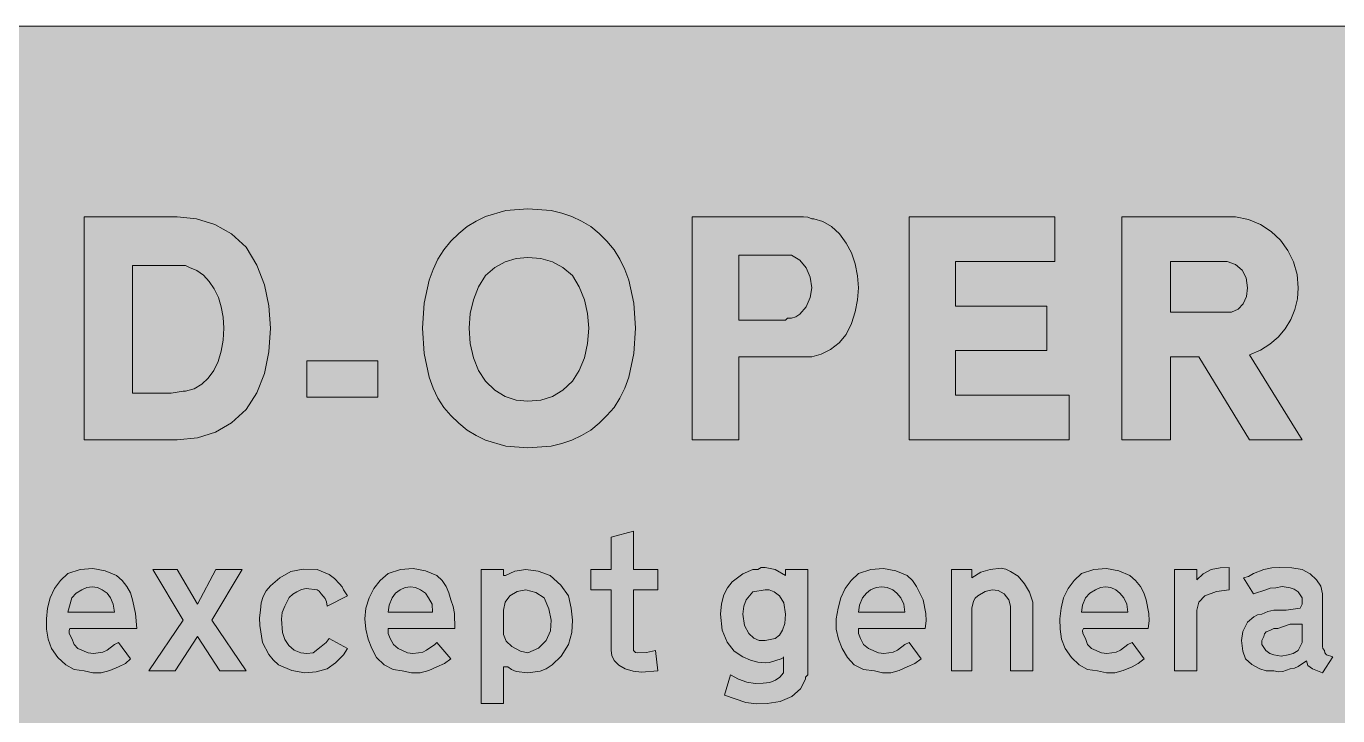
# Model space of a CAD drawing. Header units: metres. Extents: x 10 to 559, y 12 to 260.
# Drawn here: x 345.7 to 462.1, y 198.9 to 260.1 of the extents above; entities that cross this region are included whole.
import ezdxf

# ---------------------------------------------------------------- set-up
doc = ezdxf.new("R2010")
doc.units = ezdxf.units.M
for name, color, linetype, true_color in [('FILL_BLACK_000000', 7, 'Continuous', 0x000000), ('FILL_YELLOW_FFFF00', 7, 'Continuous', 0xffff00), ('STROKE_BLACK_000000', 7, 'Continuous', 0x000000)]:
    doc.layers.add(name, color=color, linetype=linetype, true_color=true_color)

msp = doc.modelspace()

# ---------------------------------------------------------------- hatches: boundary and pattern name
at = {"layer": 'FILL_BLACK_000000', "true_color": 0x000000}
h = msp.add_hatch(color=7, dxfattribs=at)
h.dxf.hatch_style = 1
h.paths.add_polyline_path([(393.25, 243.51), (394.15, 243.2), (395.01, 242.8), (395.81, 242.31), (396.56, 241.71), (397.26, 241.02), (397.89, 240.24), (398.41, 239.41), (398.85, 238.51), (399.19, 237.55), (399.64, 235.5), (399.78, 233.28), (399.64, 231.03), (399.19, 228.94), (398.85, 227.97), (398.41, 227.08), (397.89, 226.26), (397.26, 225.54), (396.56, 224.85), (395.81, 224.25), (395.01, 223.76), (394.15, 223.36), (393.25, 223.05), (392.3, 222.83), (390.24, 222.66), (388.29, 222.83), (386.48, 223.36), (385.64, 223.76), (384.85, 224.25), (384.1, 224.85), (383.4, 225.54), (382.77, 226.26), (382.25, 227.08), (381.81, 227.97), (381.46, 228.94), (381.02, 231.03), (380.88, 233.28), (381.02, 235.5), (381.46, 237.55), (381.81, 238.51), (382.25, 239.41), (382.77, 240.24), (383.4, 241.02), (384.1, 241.71), (384.85, 242.31), (385.64, 242.8), (386.48, 243.2), (388.29, 243.73), (390.24, 243.9), (392.3, 243.73), (393.25, 243.51)])
h.paths.add_polyline_path([(395.26, 235.82), (394.8, 236.95), (394.2, 237.96), (393.35, 238.67), (392.42, 239.17), (391.39, 239.48), (390.24, 239.58), (389.19, 239.48), (388.21, 239.17), (387.3, 238.67), (386.46, 237.96), (385.86, 236.95), (385.4, 235.82), (385.12, 234.59), (385.02, 233.28), (385.12, 231.94), (385.4, 230.67), (385.86, 229.53), (386.46, 228.6), (387.3, 227.79), (388.21, 227.23), (389.19, 226.9), (390.24, 226.8), (391.39, 226.9), (392.42, 227.23), (393.35, 227.79), (394.2, 228.6), (394.8, 229.53), (395.26, 230.67), (395.54, 231.94), (395.64, 233.28), (395.54, 234.59), (395.26, 235.82)], flags=16)
h = msp.add_hatch(color=7, dxfattribs=at)
h.dxf.hatch_style = 1
h.paths.add_polyline_path([(350.82, 243.18), (359.1, 243.18), (360.82, 243.01), (362.43, 242.5), (363.91, 241.66), (365.22, 240.48), (366.16, 238.9), (366.84, 237.15), (367.24, 235.27), (367.38, 233.28), (367.24, 231.19), (366.84, 229.27), (366.16, 227.56), (365.22, 226.08), (363.93, 224.9), (362.5, 224.05), (360.89, 223.55), (359.1, 223.38), (350.82, 223.38), (350.82, 243.18)])
h.paths.add_polyline_path([(358.56, 227.52), (359.64, 227.7), (359.82, 227.7), (360.59, 227.92), (361.27, 228.32), (361.85, 228.86), (362.34, 229.54), (362.73, 230.34), (363.01, 231.24), (363.18, 232.23), (363.24, 233.28), (363.18, 234.27), (363.01, 235.19), (362.75, 236.03), (362.38, 236.79), (361.94, 237.45), (361.42, 237.99), (360.83, 238.4), (360.18, 238.68), (359.82, 238.86), (358.74, 238.86), (358.38, 238.86), (355.14, 238.86), (355.14, 227.52), (358.38, 227.52), (358.49, 227.52), (358.56, 227.52)], flags=16)
h = msp.add_hatch(color=7, dxfattribs=at)
h.dxf.hatch_style = 1
h.paths.add_polyline_path([(417.2, 242.32), (417.9, 241.68), (418.5, 240.84), (418.97, 239.97), (419.31, 238.99), (419.51, 237.95), (419.58, 236.88), (419.51, 235.8), (419.31, 234.74), (418.97, 233.72), (418.5, 232.74), (417.87, 232), (417.11, 231.41), (416.27, 230.99), (415.44, 230.76), (415.26, 230.76), (414.54, 230.76), (408.96, 230.76), (408.96, 223.38), (404.82, 223.38), (404.82, 243.18), (414.72, 243.18), (415.08, 243.16), (415.44, 243), (415.51, 243), (415.62, 243), (416.42, 242.76), (417.2, 242.32)])
h.paths.add_polyline_path([(413.28, 234.18), (413.64, 234.18), (414.03, 234.3), (414.38, 234.53), (414.95, 235.19), (415.31, 236.03), (415.44, 236.88), (415.31, 237.81), (414.95, 238.66), (414.38, 239.34), (413.64, 239.76), (413.28, 239.76), (408.96, 239.76), (408.96, 234), (413.1, 234), (413.28, 234.18)], flags=16)
h = msp.add_hatch(color=7, dxfattribs=at)
h.dxf.hatch_style = 1
h.paths.add_polyline_path([(428.22, 227.34), (438.3, 227.34), (438.3, 223.38), (424.08, 223.38), (424.08, 243.18), (437.04, 243.18), (437.04, 239.22), (428.22, 239.22), (428.22, 235.26), (436.32, 235.26), (436.32, 231.3), (428.22, 231.3), (428.22, 227.34)])
h = msp.add_hatch(color=7, dxfattribs=at)
h.dxf.hatch_style = 1
h.paths.add_polyline_path([(442.98, 223.38), (442.98, 243.18), (453.06, 243.18), (454.23, 242.94), (455.3, 242.5), (456.25, 241.88), (457.07, 241.11), (457.73, 240.2), (458.22, 239.18), (458.53, 238.07), (458.64, 236.88), (458.57, 235.89), (458.34, 234.94), (457.99, 234.05), (457.49, 233.23), (456.87, 232.5), (456.13, 231.87), (455.28, 231.34), (454.32, 230.94), (459, 223.38), (454.32, 223.38), (449.82, 230.76), (447.3, 230.76), (447.3, 223.38), (442.98, 223.38)])
h.paths.add_polyline_path([(452.7, 234.72), (453.3, 234.98), (453.76, 235.46), (454.04, 236.11), (454.14, 236.88), (454.01, 237.75), (453.65, 238.45), (453.08, 238.96), (452.34, 239.22), (447.3, 239.22), (447.3, 234.72), (452.52, 234.72), (452.7, 234.72)], flags=16)
h = msp.add_hatch(color=7, dxfattribs=at)
h.dxf.hatch_style = 1
h.paths.add_polyline_path([(376.92, 230.4), (376.92, 227.16), (370.62, 227.16), (370.62, 230.4), (376.92, 230.4)])
h = msp.add_hatch(color=7, dxfattribs=at)
h.dxf.hatch_style = 1
h.paths.add_polyline_path([(401.76, 202.86), (400.32, 202.75), (399.58, 202.83), (398.88, 203.04), (398.3, 203.37), (397.91, 203.78), (397.69, 204.23), (397.62, 204.66), (397.62, 210.06), (395.82, 210.06), (395.82, 211.86), (397.62, 211.86), (397.62, 214.74), (399.6, 215.28), (399.6, 211.86), (401.76, 211.86), (401.76, 210.06), (399.6, 210.06), (399.6, 205.02), (399.6, 204.66), (399.78, 204.5), (399.96, 204.48), (400.77, 204.5), (401.58, 204.66), (401.76, 202.86)])
h = msp.add_hatch(color=7, dxfattribs=at)
h.dxf.hatch_style = 1
h.paths.add_polyline_path([(409.68, 201.87), (410.42, 201.74), (411.12, 201.78), (411.73, 201.84), (412.22, 202.03), (412.61, 202.31), (412.92, 202.68), (412.92, 202.79), (412.92, 202.86), (412.92, 203.04), (412.92, 203.94), (412.92, 204.05), (412.92, 204.12), (412.9, 204.03), (412.74, 203.94), (411.68, 203.62), (411.3, 203.58), (410.65, 203.65), (410.01, 203.81), (409.32, 204.12), (408.55, 204.63), (407.92, 205.4), (407.5, 206.47), (407.34, 207.9), (407.42, 208.83), (407.64, 209.61), (407.97, 210.24), (408.37, 210.76), (409.31, 211.47), (410.22, 211.86), (410.65, 211.88), (410.94, 212.04), (411.12, 212.04), (411.3, 212.04), (412.2, 211.86), (413.1, 211.32), (413.1, 211.86), (415.08, 211.86), (415.08, 202.5), (414.9, 202.32), (414.9, 202.14), (414.44, 201.27), (413.66, 200.59), (412.65, 200.14), (411.48, 199.98), (410.53, 199.94), (409.59, 200.07), (407.7, 200.7), (408.24, 202.5), (408.94, 202.13), (409.68, 201.87)])
h.paths.add_polyline_path([(409.63, 209.16), (409.41, 208.61), (409.32, 207.9), (409.47, 206.88), (409.84, 206.19), (410.31, 205.77), (410.76, 205.56), (411.12, 205.56), (411.3, 205.56), (412.2, 205.74), (412.57, 206.05), (412.85, 206.48), (413.04, 207.08), (413.1, 207.9), (412.95, 208.9), (412.58, 209.52), (412.11, 209.87), (411.66, 210.06), (411.3, 210.06), (410.22, 209.88), (409.63, 209.16)], flags=16)
h = msp.add_hatch(color=7, dxfattribs=at)
h.dxf.hatch_style = 1
h.paths.add_polyline_path([(430.83, 209.92), (430.2, 209.52), (429.96, 209.33), (429.79, 209.05), (429.66, 208.44), (429.66, 202.86), (427.86, 202.86), (427.86, 211.86), (429.66, 211.86), (429.66, 211.14), (430.47, 211.63), (431.28, 211.86), (432.25, 211.97), (432.67, 211.89), (433.08, 211.68), (433.78, 211.27), (434.34, 210.6), (434.77, 209.86), (435.06, 208.98), (435.06, 202.86), (433.08, 202.86), (433.08, 208.62), (432.95, 209.16), (432.54, 209.7), (432, 210.01), (431.46, 210.06), (430.83, 209.92)])
h = msp.add_hatch(color=7, dxfattribs=at)
h.dxf.hatch_style = 1
h.paths.add_polyline_path([(450.2, 211.48), (450.9, 211.86), (451.71, 212.02), (452.52, 212.04), (452.52, 210.06), (451.37, 209.92), (450.36, 209.52), (449.82, 208.98), (449.64, 208.26), (449.64, 202.86), (447.66, 202.86), (447.66, 211.86), (449.64, 211.86), (449.64, 210.96), (450.2, 211.48)])
h = msp.add_hatch(color=7, dxfattribs=at)
h.dxf.hatch_style = 1
h.paths.add_polyline_path([(455.22, 203.04), (454.52, 203.42), (453.96, 203.94), (453.71, 204.61), (453.6, 205.56), (453.73, 206.37), (454.14, 207.18), (454.7, 207.67), (455.03, 207.84), (455.4, 207.9), (455.94, 208.15), (456.48, 208.26), (457.56, 208.26), (458.82, 208.44), (459, 208.8), (459, 209.34), (458.64, 209.88), (458.28, 210.13), (457.92, 210.24), (457.22, 210.37), (456.66, 210.24), (456.14, 210.22), (455.76, 210.06), (454.68, 209.7), (453.78, 211.14), (454.23, 211.25), (454.68, 211.5), (455.58, 211.86), (456.3, 212.02), (457.02, 212.04), (458.08, 212.02), (459, 211.86), (459.7, 211.48), (460.26, 210.96), (460.66, 210.4), (460.8, 209.7), (460.8, 207.9), (460.8, 205.02), (460.82, 204.84), (460.98, 204.66), (461, 204.48), (461.16, 204.3), (461.7, 204.12), (460.8, 202.68), (459.9, 203.04), (459.49, 203.33), (459.36, 203.76), (458.64, 203.26), (458.3, 203.1), (457.92, 203.04), (457.27, 202.81), (456.88, 202.79), (456.48, 202.86), (455.78, 202.88), (455.22, 203.04)])
h.paths.add_polyline_path([(457.74, 204.3), (458.19, 204.41), (458.64, 204.66), (458.82, 205.02), (459, 205.38), (459, 207), (457.92, 207), (456.84, 206.64), (456.48, 206.62), (456.12, 206.46), (455.78, 206.32), (455.64, 206.16), (455.58, 205.92), (455.42, 205.56), (455.4, 205.2), (455.76, 204.66), (456.12, 204.41), (456.48, 204.3), (457.11, 204.16), (457.74, 204.3)], flags=16)
h = msp.add_hatch(color=7, dxfattribs=at)
h.dxf.hatch_style = 1
h.paths.add_polyline_path([(349.2, 203.4), (348.5, 204.05), (347.94, 204.84), (347.63, 205.68), (347.49, 206.57), (347.48, 207.5), (347.58, 208.44), (347.81, 209.35), (348.21, 210.17), (348.74, 210.9), (349.38, 211.5), (350.49, 211.88), (351.61, 211.95), (352.7, 211.75), (353.7, 211.32), (354.2, 210.88), (354.62, 210.37), (354.94, 209.8), (355.14, 209.16), (355.39, 207.97), (355.5, 206.64), (349.56, 206.64), (349.49, 206.45), (349.51, 206.19), (349.74, 205.74), (349.94, 205.22), (350.28, 204.84), (351.18, 204.46), (351.65, 204.41), (352.08, 204.48), (352.48, 204.54), (352.87, 204.7), (353.52, 205.2), (353.88, 205.38), (354.96, 203.94), (354.49, 203.51), (353.88, 203.22), (353.1, 202.89), (352.35, 202.7), (351.6, 202.69), (350.82, 202.86), (349.94, 202.99), (349.2, 203.4)])
h.paths.add_polyline_path([(353.41, 208.78), (353.16, 209.34), (352.87, 209.77), (352.44, 210.06), (352.01, 210.26), (351.54, 210.33), (351.07, 210.26), (350.64, 210.06), (350.12, 209.77), (349.74, 209.34), (349.38, 208.08), (353.52, 208.08), (353.41, 208.78)], flags=16)
h = msp.add_hatch(color=7, dxfattribs=at)
h.dxf.hatch_style = 1
h.paths.add_polyline_path([(360.9, 205.92), (358.92, 202.86), (356.58, 202.86), (359.64, 207.36), (356.94, 211.86), (359.1, 211.86), (360.9, 208.8), (362.52, 211.86), (364.86, 211.86), (362.16, 207.36), (365.22, 202.86), (362.88, 202.86), (360.9, 205.92)])
h = msp.add_hatch(color=7, dxfattribs=at)
h.dxf.hatch_style = 1
h.paths.add_polyline_path([(370.62, 204.41), (371.16, 204.48), (371.88, 205.02), (372.31, 205.38), (372.6, 205.74), (374.22, 204.84), (373.86, 204.3), (373.14, 203.58), (372.42, 203.04), (371.43, 202.79), (370.44, 202.68), (369.27, 202.9), (368.1, 203.4), (367.62, 203.84), (367.24, 204.32), (366.66, 205.38), (366.43, 206.89), (366.41, 207.58), (366.48, 208.26), (366.54, 208.9), (366.73, 209.47), (367.01, 209.98), (367.38, 210.42), (368.21, 211.12), (369.18, 211.68), (370.28, 211.9), (371.52, 211.86), (372.58, 211.43), (373.06, 211.08), (373.5, 210.6), (373.75, 210.33), (373.86, 210.06), (374.22, 209.52), (372.42, 208.62), (372.36, 208.99), (372.22, 209.29), (371.88, 209.7), (371.7, 209.95), (371.52, 210.06), (370.55, 210.17), (370.13, 210.09), (369.72, 209.88), (369.35, 209.68), (369.04, 209.38), (368.64, 208.62), (368.43, 208.05), (368.35, 207.45), (368.46, 206.28), (368.66, 205.64), (369, 205.11), (369.47, 204.71), (370.08, 204.48), (370.62, 204.41)])
h = msp.add_hatch(color=7, dxfattribs=at)
h.dxf.hatch_style = 1
h.paths.add_polyline_path([(377.46, 203.4), (376.79, 204.05), (376.38, 204.84), (376.04, 205.68), (375.84, 206.57), (375.77, 207.5), (375.84, 208.44), (376.15, 209.35), (376.56, 210.17), (377.11, 210.9), (377.82, 211.5), (378.93, 211.88), (380.05, 211.95), (381.14, 211.75), (382.14, 211.32), (382.62, 210.88), (382.97, 210.37), (383.23, 209.8), (383.4, 209.16), (383.61, 208.59), (383.71, 207.97), (383.76, 206.64), (377.82, 206.64), (377.84, 206.19), (378, 205.74), (378.29, 205.22), (378.72, 204.84), (379.55, 204.46), (380.01, 204.41), (380.52, 204.48), (380.9, 204.54), (381.24, 204.7), (381.96, 205.2), (382.14, 205.38), (383.4, 203.94), (382.84, 203.51), (382.14, 203.22), (381.43, 202.89), (380.68, 202.7), (379.89, 202.69), (379.08, 202.86), (378.27, 202.99), (377.46, 203.4)])
h.paths.add_polyline_path([(381.73, 208.78), (381.42, 209.34), (381.13, 209.77), (380.7, 210.06), (380.27, 210.26), (379.8, 210.33), (379.33, 210.26), (378.9, 210.06), (378.47, 209.77), (378.18, 209.34), (377.93, 208.71), (377.82, 208.08), (381.78, 208.08), (381.73, 208.78)], flags=16)
h = msp.add_hatch(color=7, dxfattribs=at)
h.dxf.hatch_style = 1
h.paths.add_polyline_path([(391.14, 211.72), (392.22, 211.32), (393.16, 210.49), (393.84, 209.52), (394.09, 208.44), (394.2, 207.36), (394.15, 206.28), (393.84, 205.2), (393.19, 204.16), (392.4, 203.4), (391.86, 203.06), (391.32, 202.84), (390.24, 202.68), (389.2, 202.81), (388.77, 202.98), (388.44, 203.22), (388.08, 203.22), (388.08, 203.04), (388.08, 199.98), (386.1, 199.98), (386.1, 211.86), (388.08, 211.86), (388.08, 211.32), (388.26, 211.32), (389.09, 211.72), (390.06, 211.86), (391.14, 211.72)])
h.paths.add_polyline_path([(388.08, 208.26), (388.08, 206.1), (388.3, 205.49), (388.8, 205.02), (389.59, 204.61), (390.24, 204.48), (391.18, 204.88), (391.86, 205.56), (392.24, 206.43), (392.31, 207.38), (392.11, 208.37), (391.68, 209.34), (390.94, 209.83), (390.06, 210.06), (389.27, 209.92), (388.62, 209.52), (388.21, 208.96), (388.08, 208.26)], flags=16)
h = msp.add_hatch(color=7, dxfattribs=at)
h.dxf.hatch_style = 1
h.paths.add_polyline_path([(419.22, 203.4), (418.61, 204.05), (418.14, 204.84), (417.81, 205.68), (417.62, 206.57), (417.61, 207.5), (417.78, 208.44), (418.01, 209.35), (418.41, 210.17), (418.94, 210.9), (419.58, 211.5), (420.69, 211.88), (421.81, 211.95), (422.9, 211.75), (423.9, 211.32), (424.38, 210.88), (424.75, 210.37), (425.34, 209.16), (425.56, 207.97), (425.59, 207.31), (425.52, 206.64), (419.58, 206.64), (419.6, 206.19), (419.76, 205.74), (420.05, 205.22), (420.48, 204.84), (421.38, 204.46), (421.85, 204.41), (422.28, 204.48), (422.68, 204.54), (423.07, 204.7), (423.72, 205.2), (424.08, 205.38), (425.16, 203.94), (424.6, 203.51), (423.9, 203.22), (423.2, 202.89), (422.46, 202.7), (421.72, 202.69), (421.02, 202.86), (420.05, 202.99), (419.22, 203.4)])
h.paths.add_polyline_path([(423.61, 208.78), (423.36, 209.34), (423, 209.77), (422.64, 210.06), (422.13, 210.26), (421.65, 210.33), (421.17, 210.26), (420.66, 210.06), (420.3, 209.77), (419.94, 209.34), (419.69, 208.71), (419.58, 208.08), (423.72, 208.08), (423.61, 208.78)], flags=16)
h = msp.add_hatch(color=7, dxfattribs=at)
h.dxf.hatch_style = 1
h.paths.add_polyline_path([(439.2, 203.4), (438.5, 204.05), (437.94, 204.84), (437.63, 205.68), (437.49, 206.57), (437.48, 207.5), (437.58, 208.44), (437.81, 209.35), (438.21, 210.17), (438.74, 210.9), (439.38, 211.5), (440.49, 211.88), (441.61, 211.95), (442.7, 211.75), (443.7, 211.32), (444.2, 210.88), (444.62, 210.37), (444.94, 209.8), (445.14, 209.16), (445.36, 207.97), (445.39, 207.31), (445.32, 206.64), (439.56, 206.64), (439.49, 206.45), (439.51, 206.19), (439.74, 205.74), (439.94, 205.22), (440.28, 204.84), (441.18, 204.46), (441.65, 204.41), (442.08, 204.48), (442.48, 204.54), (442.87, 204.7), (443.52, 205.2), (443.88, 205.38), (444.96, 203.94), (444.42, 203.51), (443.88, 203.22), (443.1, 202.89), (442.35, 202.7), (441.6, 202.69), (440.82, 202.86), (439.94, 202.99), (439.2, 203.4)])
h.paths.add_polyline_path([(443.41, 208.78), (443.16, 209.34), (442.8, 209.77), (442.44, 210.06), (442.01, 210.26), (441.54, 210.33), (441.07, 210.26), (440.64, 210.06), (440.12, 209.77), (439.74, 209.34), (439.49, 208.71), (439.38, 208.08), (443.52, 208.08), (443.41, 208.78)], flags=16)
at = {"layer": 'FILL_YELLOW_FFFF00', "true_color": 0xffff00}
h = msp.add_hatch(color=7, dxfattribs=at)
h.dxf.hatch_style = 1
h.paths.add_polyline_path([(553.76, 259.97), (555.08, 259.58), (556.32, 258.96), (557.46, 258.12), (558.3, 256.98), (558.92, 255.73), (559.31, 254.42), (559.44, 253.08), (559.44, 19.26), (559.31, 17.91), (558.9, 16.56), (558.25, 15.32), (557.46, 14.22), (556.29, 13.27), (555.01, 12.6), (553.69, 12.19), (552.42, 12.06), (17.28, 12.06), (16.04, 12.19), (14.78, 12.6), (13.56, 13.27), (12.42, 14.22), (11.48, 15.36), (10.8, 16.6), (10.4, 17.92), (10.26, 19.26), (10.26, 253.08), (10.4, 254.41), (10.8, 255.6), (11.48, 256.93), (12.42, 258.12), (13.52, 259.06), (14.76, 259.74), (16.09, 260.05), (17.28, 260.1), (552.42, 260.1), (553.76, 259.97)])

# ---------------------------------------------------------------- linework, layer by layer
at = {"layer": 'FILL_BLACK_000000', "lineweight": 0, "true_color": 0x000000}
for points in [[(393.25, 243.51), (394.15, 243.2), (395.01, 242.8), (395.81, 242.31), (396.56, 241.71), (397.26, 241.02), (397.89, 240.24), (398.41, 239.41), (398.85, 238.51), (399.19, 237.55), (399.64, 235.5), (399.78, 233.28), (399.64, 231.03), (399.19, 228.94), (398.85, 227.97), (398.41, 227.08), (397.89, 226.26), (397.26, 225.54), (396.56, 224.85), (395.81, 224.25), (395.01, 223.76), (394.15, 223.36), (393.25, 223.05), (392.3, 222.83), (390.24, 222.66), (388.29, 222.83), (386.48, 223.36), (385.64, 223.76), (384.85, 224.25), (384.1, 224.85), (383.4, 225.54), (382.77, 226.26), (382.25, 227.08), (381.81, 227.97), (381.46, 228.94), (381.02, 231.03), (380.88, 233.28), (381.02, 235.5), (381.46, 237.55), (381.81, 238.51), (382.25, 239.41), (382.77, 240.24), (383.4, 241.02), (384.1, 241.71), (384.85, 242.31), (385.64, 242.8), (386.48, 243.2), (388.29, 243.73), (390.24, 243.9), (392.3, 243.73)], [(350.82, 243.18), (359.1, 243.18), (360.82, 243.01), (362.43, 242.5), (363.91, 241.66), (365.22, 240.48), (366.16, 238.9), (366.84, 237.15), (367.24, 235.27), (367.38, 233.28), (367.24, 231.19), (366.84, 229.27), (366.16, 227.56), (365.22, 226.08), (363.93, 224.9), (362.5, 224.05), (360.89, 223.55), (359.1, 223.38), (350.82, 223.38)], [(417.2, 242.32), (417.9, 241.68), (418.5, 240.84), (418.97, 239.97), (419.31, 238.99), (419.51, 237.95), (419.58, 236.88), (419.51, 235.8), (419.31, 234.74), (418.97, 233.72), (418.5, 232.74), (417.87, 232), (417.11, 231.41), (416.27, 230.99), (415.44, 230.76), (415.26, 230.76), (414.54, 230.76), (408.96, 230.76), (408.96, 223.38), (404.82, 223.38), (404.82, 243.18), (414.72, 243.18), (415.08, 243.16), (415.44, 243), (415.51, 243), (415.62, 243), (416.42, 242.76)], [(428.22, 227.34), (438.3, 227.34), (438.3, 223.38), (424.08, 223.38), (424.08, 243.18), (437.04, 243.18), (437.04, 239.22), (428.22, 239.22), (428.22, 235.26), (436.32, 235.26), (436.32, 231.3), (428.22, 231.3)], [(442.98, 223.38), (442.98, 243.18), (453.06, 243.18), (454.23, 242.94), (455.3, 242.5), (456.25, 241.88), (457.07, 241.11), (457.73, 240.2), (458.22, 239.18), (458.53, 238.07), (458.64, 236.88), (458.57, 235.89), (458.34, 234.94), (457.99, 234.05), (457.49, 233.23), (456.87, 232.5), (456.13, 231.87), (455.28, 231.34), (454.32, 230.94), (459, 223.38), (454.32, 223.38), (449.82, 230.76), (447.3, 230.76), (447.3, 223.38)], [(358.56, 227.52), (359.64, 227.7), (359.82, 227.7), (360.59, 227.92), (361.27, 228.32), (361.85, 228.86), (362.34, 229.54), (362.73, 230.34), (363.01, 231.24), (363.18, 232.23), (363.24, 233.28), (363.18, 234.27), (363.01, 235.19), (362.75, 236.03), (362.38, 236.79), (361.94, 237.45), (361.42, 237.99), (360.83, 238.4), (360.18, 238.68), (359.82, 238.86), (358.74, 238.86), (358.38, 238.86), (355.14, 238.86), (355.14, 227.52), (358.38, 227.52), (358.49, 227.52)], [(395.26, 235.82), (394.8, 236.95), (394.2, 237.96), (393.35, 238.67), (392.42, 239.17), (391.39, 239.48), (390.24, 239.58), (389.19, 239.48), (388.21, 239.17), (387.3, 238.67), (386.46, 237.96), (385.86, 236.95), (385.4, 235.82), (385.12, 234.59), (385.02, 233.28), (385.12, 231.94), (385.4, 230.67), (385.86, 229.53), (386.46, 228.6), (387.3, 227.79), (388.21, 227.23), (389.19, 226.9), (390.24, 226.8), (391.39, 226.9), (392.42, 227.23), (393.35, 227.79), (394.2, 228.6), (394.8, 229.53), (395.26, 230.67), (395.54, 231.94), (395.64, 233.28), (395.54, 234.59)], [(413.28, 234.18), (413.64, 234.18), (414.03, 234.3), (414.38, 234.53), (414.95, 235.19), (415.31, 236.03), (415.44, 236.88), (415.31, 237.81), (414.95, 238.66), (414.38, 239.34), (413.64, 239.76), (413.28, 239.76), (408.96, 239.76), (408.96, 234), (413.1, 234)], [(452.7, 234.72), (453.3, 234.98), (453.76, 235.46), (454.04, 236.11), (454.14, 236.88), (454.01, 237.75), (453.65, 238.45), (453.08, 238.96), (452.34, 239.22), (447.3, 239.22), (447.3, 234.72), (452.52, 234.72)], [(376.92, 230.4), (376.92, 227.16), (370.62, 227.16), (370.62, 230.4)], [(401.76, 202.86), (400.32, 202.75), (399.58, 202.83), (398.88, 203.04), (398.3, 203.37), (397.91, 203.78), (397.69, 204.23), (397.62, 204.66), (397.62, 210.06), (395.82, 210.06), (395.82, 211.86), (397.62, 211.86), (397.62, 214.74), (399.6, 215.28), (399.6, 211.86), (401.76, 211.86), (401.76, 210.06), (399.6, 210.06), (399.6, 205.02), (399.6, 204.66), (399.78, 204.5), (399.96, 204.48), (400.77, 204.5), (401.58, 204.66)], [(409.68, 201.87), (410.42, 201.74), (411.12, 201.78), (411.73, 201.84), (412.22, 202.03), (412.61, 202.31), (412.92, 202.68), (412.92, 202.79), (412.92, 202.86), (412.92, 203.04), (412.92, 203.94), (412.92, 204.05), (412.92, 204.12), (412.9, 204.03), (412.74, 203.94), (411.68, 203.62), (411.3, 203.58), (410.65, 203.65), (410.01, 203.81), (409.32, 204.12), (408.55, 204.63), (407.92, 205.4), (407.5, 206.47), (407.34, 207.9), (407.42, 208.83), (407.64, 209.61), (407.97, 210.24), (408.37, 210.76), (409.31, 211.47), (410.22, 211.86), (410.65, 211.88), (410.94, 212.04), (411.12, 212.04), (411.3, 212.04), (412.2, 211.86), (413.1, 211.32), (413.1, 211.86), (415.08, 211.86), (415.08, 202.5), (414.9, 202.32), (414.9, 202.14), (414.44, 201.27), (413.66, 200.59), (412.65, 200.14), (411.48, 199.98), (410.53, 199.94), (409.59, 200.07), (407.7, 200.7), (408.24, 202.5), (408.94, 202.13)], [(430.83, 209.92), (430.2, 209.52), (429.96, 209.33), (429.79, 209.05), (429.66, 208.44), (429.66, 202.86), (427.86, 202.86), (427.86, 211.86), (429.66, 211.86), (429.66, 211.14), (430.47, 211.63), (431.28, 211.86), (432.25, 211.97), (432.67, 211.89), (433.08, 211.68), (433.78, 211.27), (434.34, 210.6), (434.77, 209.86), (435.06, 208.98), (435.06, 202.86), (433.08, 202.86), (433.08, 208.62), (432.95, 209.16), (432.54, 209.7), (432, 210.01), (431.46, 210.06)], [(450.2, 211.48), (450.9, 211.86), (451.71, 212.02), (452.52, 212.04), (452.52, 210.06), (451.37, 209.92), (450.36, 209.52), (449.82, 208.98), (449.64, 208.26), (449.64, 202.86), (447.66, 202.86), (447.66, 211.86), (449.64, 211.86), (449.64, 210.96)], [(455.22, 203.04), (454.52, 203.42), (453.96, 203.94), (453.71, 204.61), (453.6, 205.56), (453.73, 206.37), (454.14, 207.18), (454.7, 207.67), (455.03, 207.84), (455.4, 207.9), (455.94, 208.15), (456.48, 208.26), (457.56, 208.26), (458.82, 208.44), (459, 208.8), (459, 209.34), (458.64, 209.88), (458.28, 210.13), (457.92, 210.24), (457.22, 210.37), (456.66, 210.24), (456.14, 210.22), (455.76, 210.06), (454.68, 209.7), (453.78, 211.14), (454.23, 211.25), (454.68, 211.5), (455.58, 211.86), (456.3, 212.02), (457.02, 212.04), (458.08, 212.02), (459, 211.86), (459.7, 211.48), (460.26, 210.96), (460.66, 210.4), (460.8, 209.7), (460.8, 207.9), (460.8, 205.02), (460.82, 204.84), (460.98, 204.66), (461, 204.48), (461.16, 204.3), (461.7, 204.12), (460.8, 202.68), (459.9, 203.04), (459.49, 203.33), (459.36, 203.76), (458.64, 203.26), (458.3, 203.1), (457.92, 203.04), (457.27, 202.81), (456.88, 202.79), (456.48, 202.86), (455.78, 202.88)], [(349.2, 203.4), (348.5, 204.05), (347.94, 204.84), (347.63, 205.68), (347.49, 206.57), (347.48, 207.5), (347.58, 208.44), (347.81, 209.35), (348.21, 210.17), (348.74, 210.9), (349.38, 211.5), (350.49, 211.88), (351.61, 211.95), (352.7, 211.75), (353.7, 211.32), (354.2, 210.88), (354.62, 210.37), (354.94, 209.8), (355.14, 209.16), (355.39, 207.97), (355.5, 206.64), (349.56, 206.64), (349.49, 206.45), (349.51, 206.19), (349.74, 205.74), (349.94, 205.22), (350.28, 204.84), (351.18, 204.46), (351.65, 204.41), (352.08, 204.48), (352.48, 204.54), (352.87, 204.7), (353.52, 205.2), (353.88, 205.38), (354.96, 203.94), (354.49, 203.51), (353.88, 203.22), (353.1, 202.89), (352.35, 202.7), (351.6, 202.69), (350.82, 202.86), (349.94, 202.99)], [(360.9, 205.92), (358.92, 202.86), (356.58, 202.86), (359.64, 207.36), (356.94, 211.86), (359.1, 211.86), (360.9, 208.8), (362.52, 211.86), (364.86, 211.86), (362.16, 207.36), (365.22, 202.86), (362.88, 202.86)], [(370.62, 204.41), (371.16, 204.48), (371.88, 205.02), (372.31, 205.38), (372.6, 205.74), (374.22, 204.84), (373.86, 204.3), (373.14, 203.58), (372.42, 203.04), (371.43, 202.79), (370.44, 202.68), (369.27, 202.9), (368.1, 203.4), (367.62, 203.84), (367.24, 204.32), (366.66, 205.38), (366.43, 206.89), (366.41, 207.58), (366.48, 208.26), (366.54, 208.9), (366.73, 209.47), (367.01, 209.98), (367.38, 210.42), (368.21, 211.12), (369.18, 211.68), (370.28, 211.9), (371.52, 211.86), (372.58, 211.43), (373.06, 211.08), (373.5, 210.6), (373.75, 210.33), (373.86, 210.06), (374.22, 209.52), (372.42, 208.62), (372.36, 208.99), (372.22, 209.29), (371.88, 209.7), (371.7, 209.95), (371.52, 210.06), (370.55, 210.17), (370.13, 210.09), (369.72, 209.88), (369.35, 209.68), (369.04, 209.38), (368.64, 208.62), (368.43, 208.05), (368.35, 207.45), (368.46, 206.28), (368.66, 205.64), (369, 205.11), (369.47, 204.71), (370.08, 204.48)], [(377.46, 203.4), (376.79, 204.05), (376.38, 204.84), (376.04, 205.68), (375.84, 206.57), (375.77, 207.5), (375.84, 208.44), (376.15, 209.35), (376.56, 210.17), (377.11, 210.9), (377.82, 211.5), (378.93, 211.88), (380.05, 211.95), (381.14, 211.75), (382.14, 211.32), (382.62, 210.88), (382.97, 210.37), (383.23, 209.8), (383.4, 209.16), (383.61, 208.59), (383.71, 207.97), (383.76, 206.64), (377.82, 206.64), (377.84, 206.19), (378, 205.74), (378.29, 205.22), (378.72, 204.84), (379.55, 204.46), (380.01, 204.41), (380.52, 204.48), (380.9, 204.54), (381.24, 204.7), (381.96, 205.2), (382.14, 205.38), (383.4, 203.94), (382.84, 203.51), (382.14, 203.22), (381.43, 202.89), (380.68, 202.7), (379.89, 202.69), (379.08, 202.86), (378.27, 202.99)], [(391.14, 211.72), (392.22, 211.32), (393.16, 210.49), (393.84, 209.52), (394.09, 208.44), (394.2, 207.36), (394.15, 206.28), (393.84, 205.2), (393.19, 204.16), (392.4, 203.4), (391.86, 203.06), (391.32, 202.84), (390.24, 202.68), (389.2, 202.81), (388.77, 202.98), (388.44, 203.22), (388.08, 203.22), (388.08, 203.04), (388.08, 199.98), (386.1, 199.98), (386.1, 211.86), (388.08, 211.86), (388.08, 211.32), (388.26, 211.32), (389.09, 211.72), (390.06, 211.86)], [(419.22, 203.4), (418.61, 204.05), (418.14, 204.84), (417.81, 205.68), (417.62, 206.57), (417.61, 207.5), (417.78, 208.44), (418.01, 209.35), (418.41, 210.17), (418.94, 210.9), (419.58, 211.5), (420.69, 211.88), (421.81, 211.95), (422.9, 211.75), (423.9, 211.32), (424.38, 210.88), (424.75, 210.37), (425.34, 209.16), (425.56, 207.97), (425.59, 207.31), (425.52, 206.64), (419.58, 206.64), (419.6, 206.19), (419.76, 205.74), (420.05, 205.22), (420.48, 204.84), (421.38, 204.46), (421.85, 204.41), (422.28, 204.48), (422.68, 204.54), (423.07, 204.7), (423.72, 205.2), (424.08, 205.38), (425.16, 203.94), (424.6, 203.51), (423.9, 203.22), (423.2, 202.89), (422.46, 202.7), (421.72, 202.69), (421.02, 202.86), (420.05, 202.99)], [(439.2, 203.4), (438.5, 204.05), (437.94, 204.84), (437.63, 205.68), (437.49, 206.57), (437.48, 207.5), (437.58, 208.44), (437.81, 209.35), (438.21, 210.17), (438.74, 210.9), (439.38, 211.5), (440.49, 211.88), (441.61, 211.95), (442.7, 211.75), (443.7, 211.32), (444.2, 210.88), (444.62, 210.37), (444.94, 209.8), (445.14, 209.16), (445.36, 207.97), (445.39, 207.31), (445.32, 206.64), (439.56, 206.64), (439.49, 206.45), (439.51, 206.19), (439.74, 205.74), (439.94, 205.22), (440.28, 204.84), (441.18, 204.46), (441.65, 204.41), (442.08, 204.48), (442.48, 204.54), (442.87, 204.7), (443.52, 205.2), (443.88, 205.38), (444.96, 203.94), (444.42, 203.51), (443.88, 203.22), (443.1, 202.89), (442.35, 202.7), (441.6, 202.69), (440.82, 202.86), (439.94, 202.99)], [(353.41, 208.78), (353.16, 209.34), (352.87, 209.77), (352.44, 210.06), (352.01, 210.26), (351.54, 210.33), (351.07, 210.26), (350.64, 210.06), (350.12, 209.77), (349.74, 209.34), (349.38, 208.08), (353.52, 208.08)], [(381.73, 208.78), (381.42, 209.34), (381.13, 209.77), (380.7, 210.06), (380.27, 210.26), (379.8, 210.33), (379.33, 210.26), (378.9, 210.06), (378.47, 209.77), (378.18, 209.34), (377.93, 208.71), (377.82, 208.08), (381.78, 208.08)], [(388.08, 208.26), (388.08, 206.1), (388.3, 205.49), (388.8, 205.02), (389.59, 204.61), (390.24, 204.48), (391.18, 204.88), (391.86, 205.56), (392.24, 206.43), (392.31, 207.38), (392.11, 208.37), (391.68, 209.34), (390.94, 209.83), (390.06, 210.06), (389.27, 209.92), (388.62, 209.52), (388.21, 208.96)], [(409.63, 209.16), (409.41, 208.61), (409.32, 207.9), (409.47, 206.88), (409.84, 206.19), (410.31, 205.77), (410.76, 205.56), (411.12, 205.56), (411.3, 205.56), (412.2, 205.74), (412.57, 206.05), (412.85, 206.48), (413.04, 207.08), (413.1, 207.9), (412.95, 208.9), (412.58, 209.52), (412.11, 209.87), (411.66, 210.06), (411.3, 210.06), (410.22, 209.88)], [(423.61, 208.78), (423.36, 209.34), (423, 209.77), (422.64, 210.06), (422.13, 210.26), (421.65, 210.33), (421.17, 210.26), (420.66, 210.06), (420.3, 209.77), (419.94, 209.34), (419.69, 208.71), (419.58, 208.08), (423.72, 208.08)], [(443.41, 208.78), (443.16, 209.34), (442.8, 209.77), (442.44, 210.06), (442.01, 210.26), (441.54, 210.33), (441.07, 210.26), (440.64, 210.06), (440.12, 209.77), (439.74, 209.34), (439.49, 208.71), (439.38, 208.08), (443.52, 208.08)], [(457.74, 204.3), (458.19, 204.41), (458.64, 204.66), (458.82, 205.02), (459, 205.38), (459, 207), (457.92, 207), (456.84, 206.64), (456.48, 206.62), (456.12, 206.46), (455.78, 206.32), (455.64, 206.16), (455.58, 205.92), (455.42, 205.56), (455.4, 205.2), (455.76, 204.66), (456.12, 204.41), (456.48, 204.3), (457.11, 204.16)]]:
    msp.add_lwpolyline(points, close=True, dxfattribs=at)
at = {"layer": 'FILL_YELLOW_FFFF00', "lineweight": 0, "true_color": 0xffff00}
msp.add_lwpolyline([(17.28, 260.1), (552.42, 260.1), (553.76, 259.97), (555.08, 259.58), (556.32, 258.96), (557.46, 258.12), (558.3, 256.98), (558.92, 255.73), (559.31, 254.42), (559.44, 253.08), (559.44, 19.26), (559.31, 17.91), (558.9, 16.56), (558.25, 15.32), (557.46, 14.22), (556.29, 13.27), (555.01, 12.6), (553.69, 12.19), (552.42, 12.06), (17.28, 12.06)], dxfattribs=at)
at = {"layer": 'STROKE_BLACK_000000', "lineweight": 0, "true_color": 0x000000}
msp.add_lwpolyline([(388.08, 211.86), (388.08, 211.5)], dxfattribs=at)

doc.saveas('drawing.dxf')
